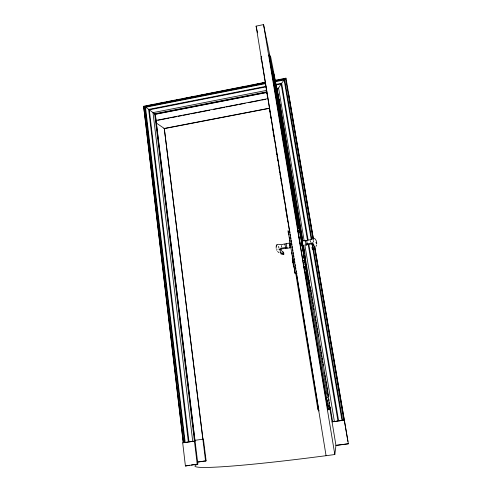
<?xml version="1.0" encoding="UTF-8"?>
<svg xmlns="http://www.w3.org/2000/svg" width="492" height="492" viewBox="0 0 492 492"><rect width="100%" height="100%" fill="white"/><g stroke="black" fill="none" stroke-linecap="round" stroke-linejoin="round"><path stroke-width="0.74" d="M276.166 248.214L276.221 245.92M303.041 245.736L302.174 240.662L302.168 241.584M260.889 59.095L261.357 57.552M270.68 58.025L270.366 56.291L269.745 55.86M314.197 248.355L314.923 247.974L312.561 249.635L312.635 248.724M303.589 245.606L305.606 257.716L305.126 258.94M302.045 244.862L302.359 244.948L301.448 241.24L302.193 245.57L302.494 245.459M269.917 56.082L263.564 24.6L256.098 26.144L326.067 455.703L334.824 454.522L335.968 445.309L348.391 443.778L335.95 445.475L329.911 408.926M290.096 247.089L290.009 247.71C290.821 248.392 288.681 242.162 289.548 243.171L286.43 243.466L284.874 244.106L285.747 248.355L290.169 247.913M276.504 246.185L276.688 244.973L278.546 244.266M329.068 407.751L328.41 409.036L330.55 408.323L330.323 407.075L328.619 406.724M276.768 250.25L276.953 249.137M318.847 410.402L318.189 410.039L317.998 408.594M280.04 249.419L283.693 252.581L283.755 254.487L280.741 253.743L281.676 253.847M300.305 236.289L300.452 235.766M326.067 455.703L312.082 457.492A145.429 7.515 -7.8 0 1 197.864 464.128L185.41 465.986L182.692 442.825L183.221 442.702L143.609 106.266L264.899 82.349M313.668 244.247L311.983 247.802L312.561 249.635L314.702 246.658M302.844 245.895L302.648 244.961M302.186 243.645L301.99 244.18L301.799 243.06M327.574 397.85L328.508 395.9L310.766 289.579L307.414 276.399L306.436 275.434M315.987 246.406L316.614 244.887M289.419 242.9L289.739 245.108M279.069 99.839L270.723 57.121L299.314 228.952M312.561 249.635L312.826 249.161M332.051 421.841L344.345 420.113M288.417 95.294L288.718 94.593L313.398 239.204M312.211 249.118L313.386 247.685M283.183 252.464L283.429 252.218L282.882 252.009M305.821 245.323L307.377 244.684L306.664 240.397L304.966 240.311L302.039 241.043M312.555 246.99L312.137 247.365L312.457 247.519M302.482 245.588L302.057 241.308M285.747 248.355L280.975 249.007L281.695 249.093M306.664 240.397L310.169 239.788L312.119 238.811M311.467 244.044L312.149 243.725L307.377 244.684M289.53 243.257L290.237 247.501L290.833 247.494L290.797 246.972M197.384 462.166L206.123 460.832L203.417 439.085L202.864 439.215M280.409 249.124L279.936 249.309L280.132 251.111L280.975 252.617M185.41 465.986L189.758 465.229M314.333 238.608L314.739 238.491L316.215 240.619L316.805 243.282M194.438 441.176L195.06 441.035M304.56 269.192L327.881 409.768L330.2 409.326L327.856 395.562M287.051 247.322L279.807 248.343M327.881 409.768L330.2 409.326M289.56 230.662L261.215 56.783L261.762 56.672M297.869 228.872L269.056 55.202L269.604 55.092L269.905 56.58M275.446 80.264L285.993 78.185L313.447 239.057M146.026 106.063L147.532 105.768M149.039 105.472L155.06 104.286M158.824 103.541L164.845 102.354M166.351 102.059L172.372 100.866M176.136 100.128L179.9 99.384M183.664 98.64L187.427 97.902M188.934 97.6L194.955 96.414M198.719 95.676L204.74 94.489M206.246 94.187L212.267 93M216.031 92.262L219.795 91.518M221.302 91.223L227.322 90.03M228.829 89.735L237.107 88.105M238.614 87.804L242.378 87.066M248.398 85.879L252.162 85.134M255.926 84.39L259.69 83.652M261.197 83.351L264.96 82.613M275.495 80.534L277.002 80.233M278.509 79.938L282.273 79.2M283.779 78.898L285.993 78.185L285.624 78.665L275.083 80.743M265.299 82.674L144.07 106.58L143.609 106.266L145.835 124.039M265.09 83.191L144.912 106.881L184.654 442.523L183.719 442.64L144.027 106.512L146.844 107.988L155.331 114.322L197.864 464.128M275.606 81.118L284.622 79.341L311.891 239.659M265.311 83.677L145.503 107.281L185.177 442.456L188.362 442.007L148.645 109.402L265.12 86.512M275.108 81.752L284.148 79.968L285.612 78.591L312.998 239.204M275.643 84.446L281.652 83.259L284.148 79.968L311.27 239.629M266.074 86.893L149.291 109.839L189.014 441.914L194.395 441.133M276.621 84.821L281.141 83.935L281.652 83.259L308.103 239.991M266.547 90.399L153 112.637L192.723 441.367M277.076 88.339L278.577 88.043L281.141 83.935L307.445 239.991M266.738 91.838L154.66 113.763L197.255 464.368M266.32 92.41L155.214 114.138L194.955 441.06L182.692 442.825M155.331 114.322L266.369 92.613M155.484 120.503L267.642 98.689M157.883 120.282L169.162 118.092M170.669 117.797L176.683 116.629M178.19 116.333L181.948 115.602M183.454 115.312L189.469 114.138M190.976 113.849L196.991 112.68M198.497 112.385L209.783 110.19M213.54 109.458L224.826 107.268M226.326 106.973L232.347 105.805M233.854 105.509L237.611 104.778M239.118 104.489L245.133 103.32M248.897 102.588L260.176 100.393M261.683 100.097L265.44 99.372M278.595 105.632L280.01 105.356L273.577 73.13L272.697 72.146M269.487 108.154L164.279 128.449L156.296 123.031M269.53 108.338L164.383 128.615L163.854 128.258M304.856 257.267L305.231 259.536L304.72 259.622L304.37 258.177M302.814 260.748L304.935 260.397L305.71 264.917L304.302 256.553L304.935 260.397M308.213 244.536L337.961 421.041L332.635 421.761L330.36 408.12M312.783 242.747L305.606 244.173M309.8 290.913L310.938 290.729L307.74 278.201M194.734 440.358L202.956 439.196L164.279 128.449L205.576 461.047M343.68 419.455L344.129 419.35M197.218 462.049L206.123 460.832M191.234 465.032L193.442 464.731M194.918 464.528L197.132 464.227M305.341 264.481L305.421 265.034L304.634 260.44L304.597 261.978M278.902 249.444L280.065 249.327M276.688 244.973L277.045 244.961M279.173 244.419L281.393 244.69L284.388 243.97L284.991 244.21M278.503 99.218L279.204 99.532L302.826 241.068M327.364 405.746L329.628 406.171L328.355 405.045M282.064 252.974L283.902 253.897M280.188 252.494L283.755 254.487L283.367 254.13M277.586 251.492L278.989 252.66M328.508 395.9L327.088 394.59L307.414 276.399M286.19 243.811L287.008 248.257M326.842 392.973L328.238 394.393M315.858 242.538L316.707 243.485M301.94 240.766L302.322 242.968M306.147 245.01L305.366 240.459L305.458 240.963M294.591 271.166L294.856 272.703L294.487 270.588M305.298 257.064L305.606 257.716M290.237 247.501L290.262 247.248M313.306 243.651L314.056 245.373L314.099 247.021M288.533 233.559C288.724 235.293 287.949 230.6 288.349 232.476M296.731 273.404L296.854 273.724L296.83 273.306M297.654 228.983L304.899 272.396L304.856 271.984M306.344 270.797L306.504 271.928L299.284 228.792L299.966 232.132L299.856 231.412M302.728 245.385L302.715 245.133M288.718 233.989L288.952 234.832M288.558 233.829L288.269 232.132M306.19 271.19L308.921 281.947M306.762 272.568L307.512 275.532M307.881 277.014L308.632 279.973L309.431 280.618L308.853 281.498L306.27 271.289M306.928 273.048L308.023 277.39M303.312 253.841L304.019 256.732M301.916 245.588L305.231 259.536M290.833 247.494L289.819 243.362M299.019 225.816L300.015 230.151M300.348 231.597L302.506 240.982M302.439 241.074L299.173 226.91L273.577 73.13M261.215 56.783L261.547 58.265M256.098 26.144L257.593 32.853M313.219 240.49L313.545 242.039M347.906 441.465L314.708 246.898M293.503 266.344L293.644 266.922L292.26 258.571L292.488 259.573M269.056 55.202L270.877 64.126M272.796 71.383L273.447 74.489M276.184 88.043L276.492 89.55M278.164 97.84L278.472 99.347M288.349 231.929L288.091 230.723L295.175 273.798L295.083 272.66M293.269 261.418L293.441 262.298L293.011 261.578M296.455 272.15L296.184 270.711M304.634 260.44L304.001 256.59M306.116 269.044L306.018 268.54L306.399 270.791L306.11 269.259M298.004 230.68L298.269 232.132M292.851 259.899L292.986 260.668M292.968 261.369L292.549 258.632M304.972 264.222L305.089 264.745M304.32 258.245L304.407 258.761M314.782 246.886L348.391 443.778M314.419 247.537L343.742 420.217L342.598 420.389L313.435 248.731M312.531 243.435L313.047 246.461M311.916 243.411L312.684 247.956M312.943 249.469L341.995 420.476L338.644 420.949L308.871 244.53M301.436 241.142L299.991 232.052M302.193 245.625L304.087 256.824M304.339 258.318L304.591 259.813M304.843 261.307L305.095 262.802M305.347 264.296L306.104 268.773M306.165 269.585L306.307 270.28M293.749 265.994L293.945 266.947L293.878 266.387M304.204 241.135L278.577 88.043L277.267 89.778L278.909 99.63M304.837 244.93L334.394 421.515M279.923 104.691L302.666 241.012M279.161 101.143L279.413 102.662M279.665 104.175L279.923 105.694M280.176 107.207L280.428 108.726M280.68 110.239L280.932 111.758M283.589 127.674L283.841 129.187M284.093 130.706L284.345 132.219M284.597 133.738L284.85 135.251M285.102 136.77L285.354 138.283M285.612 139.802L285.864 141.315M288.011 154.205L288.263 155.718M288.515 157.237L288.767 158.75M289.025 160.269L289.278 161.782M289.53 163.295L289.782 164.814M290.034 166.327L290.286 167.846M292.439 180.73L292.691 182.249M292.943 183.762L293.195 185.281M293.447 186.794L293.699 188.313M293.952 189.826L294.204 191.345M294.456 192.858L294.714 194.377M294.966 195.89L295.218 197.409M296.861 207.261L297.113 208.774M297.365 210.293L297.617 211.806M297.869 213.325L298.127 214.838M298.38 216.357L298.632 217.87M298.884 219.389L299.136 220.902M299.388 222.421L299.64 223.934M301.793 236.818L302.045 238.337M303.306 245.914L303.564 247.433M303.816 248.946L304.068 250.465M304.32 251.978L304.573 253.497M305.206 257.285L308.994 280.022M310.643 289.874L310.895 291.393M311.147 292.906L311.399 294.425M311.651 295.938L311.903 297.457M312.156 298.97L312.408 300.489M312.666 302.002L312.918 303.521M313.17 305.034L313.422 306.553M313.675 308.066L313.927 309.585M315.064 316.405L315.317 317.924M315.569 319.437L315.821 320.956M316.079 322.469L316.331 323.988M316.584 325.501L316.836 327.014M317.088 328.533L317.34 330.046M317.592 331.565L317.844 333.078M318.096 334.597L318.355 336.11M319.997 345.968L320.249 347.481M320.501 349L320.753 350.513M321.005 352.032L321.258 353.545M321.51 355.064L321.768 356.577M322.02 358.096L322.272 359.609M322.524 361.128L322.777 362.641M323.029 364.16L323.281 365.673M324.419 372.493L324.671 374.012M324.929 375.525L325.181 377.044M325.433 378.557L325.686 380.076M325.938 381.589L326.19 383.108M326.442 384.621L326.694 386.14M326.946 387.653L327.205 389.172M327.457 390.685L327.709 392.204M328.847 399.024L329.099 400.537M329.351 402.056L329.603 403.569M304.499 257.679L304.37 256.904L304.892 259.979L304.726 258.952M304.45 259.007L304.622 260.059M290.489 245.859L290.089 243.171M278.656 100.362L278.909 101.869M302.844 245.49L303.601 250.022M303.847 251.43L304.099 252.943M308.693 280.317L309.806 287.248M304.819 258.368L307.469 274.265M304.025 258.638L303.792 257.205M327.457 399.947L327.703 401.46M327.955 402.973L328.207 404.486M280.594 120.915L280.846 122.428M281.098 123.947L281.35 125.466M281.565 126.825L281.855 128.498M282.07 129.851L282.322 131.37M269.604 55.092L298.521 229.118M305.661 272.07L328.502 409.676M298.121 230.391L298.373 231.904M298.626 233.423L298.878 234.936M303.558 263.146L303.804 264.659M304.056 266.166L304.308 267.679M298.546 233.768L298.792 235.256M299.038 236.738L299.284 238.226M299.53 239.715L300.151 243.429M303.97 266.467L304.216 267.955M263.564 24.6L334.824 454.522M310.464 240.65L310.692 242.027M304.462 269.438L304.708 270.951M290.268 234.469L290.514 235.969M290.76 237.476L291 238.977M291.246 240.477L291.492 241.984M291.738 243.485L291.984 244.991M292.223 246.492L292.469 247.993M292.715 249.499L292.961 251M293.207 252.501L293.453 254.007M293.693 255.508L293.939 257.008M294.185 258.515L294.431 260.016M294.677 261.516L294.917 263.023M295.163 264.524L295.409 266.024M295.655 267.531L295.901 269.032M296.553 273.577L318.933 411.041M264.222 77.33L264.468 78.843M266.197 89.439L266.443 90.952M266.689 92.465L266.935 93.978M267.181 95.491L267.427 97.004M269.647 110.626L269.893 112.139M270.139 113.658L270.385 115.171M270.631 116.684L270.877 118.197M272.605 128.793L272.851 130.306M273.097 131.819L273.343 133.332M273.589 134.845L273.835 136.358M274.081 137.871L274.327 139.384M276.049 149.98L276.301 151.493M276.547 153.006L276.793 154.525M277.039 156.038L277.285 157.551M277.531 159.064L277.777 160.577M279.007 168.147L279.253 169.66M279.499 171.173L279.751 172.686M279.997 174.199L280.243 175.712M280.489 177.225L280.735 178.737M280.981 180.25L281.227 181.769M282.457 189.334L282.703 190.847M282.949 192.36L283.195 193.873M283.447 195.392L283.693 196.905M283.939 198.417L284.185 199.93M285.415 207.495L285.661 209.014M285.907 210.527L286.153 212.04M286.399 213.553L286.645 215.065M286.891 216.578L287.143 218.091M287.389 219.604L287.635 221.117M295.76 273.454L317.863 409.35M293.287 262.74L293.521 264.198M281.375 245.594L281.596 246.972M289.308 237.07L289.548 238.565M289.788 240.059L290.028 241.554M291.817 252.747L292.057 254.241M292.297 255.735L292.537 257.23M294.21 267.679L294.45 269.173M290.022 232.968L289.72 230.951M299.646 230.391L299.874 231.615M292.715 260.858L292.986 262.771M288.497 233.362L288.564 233.811M292.986 259.727L292.832 258.595M278.62 246.369L278.829 247.937M302.131 245.053L302.193 245.57M146.013 125.565L146.819 132.428M146.997 133.953L171.419 341.288M171.597 342.813L172.409 349.677M172.587 351.202L173.393 358.059M173.571 359.584L174.383 366.448M174.562 367.967L175.367 374.83M175.552 376.355L176.357 383.213M176.536 384.738L177.341 391.601M177.526 393.126L178.332 399.984M178.51 401.509L179.322 408.372M179.5 409.897L180.306 416.755M180.484 418.28L181.296 425.137M181.474 426.662L183.27 441.908M292.365 259.106L292.82 261.996L292.365 259.106"/></g></svg>
